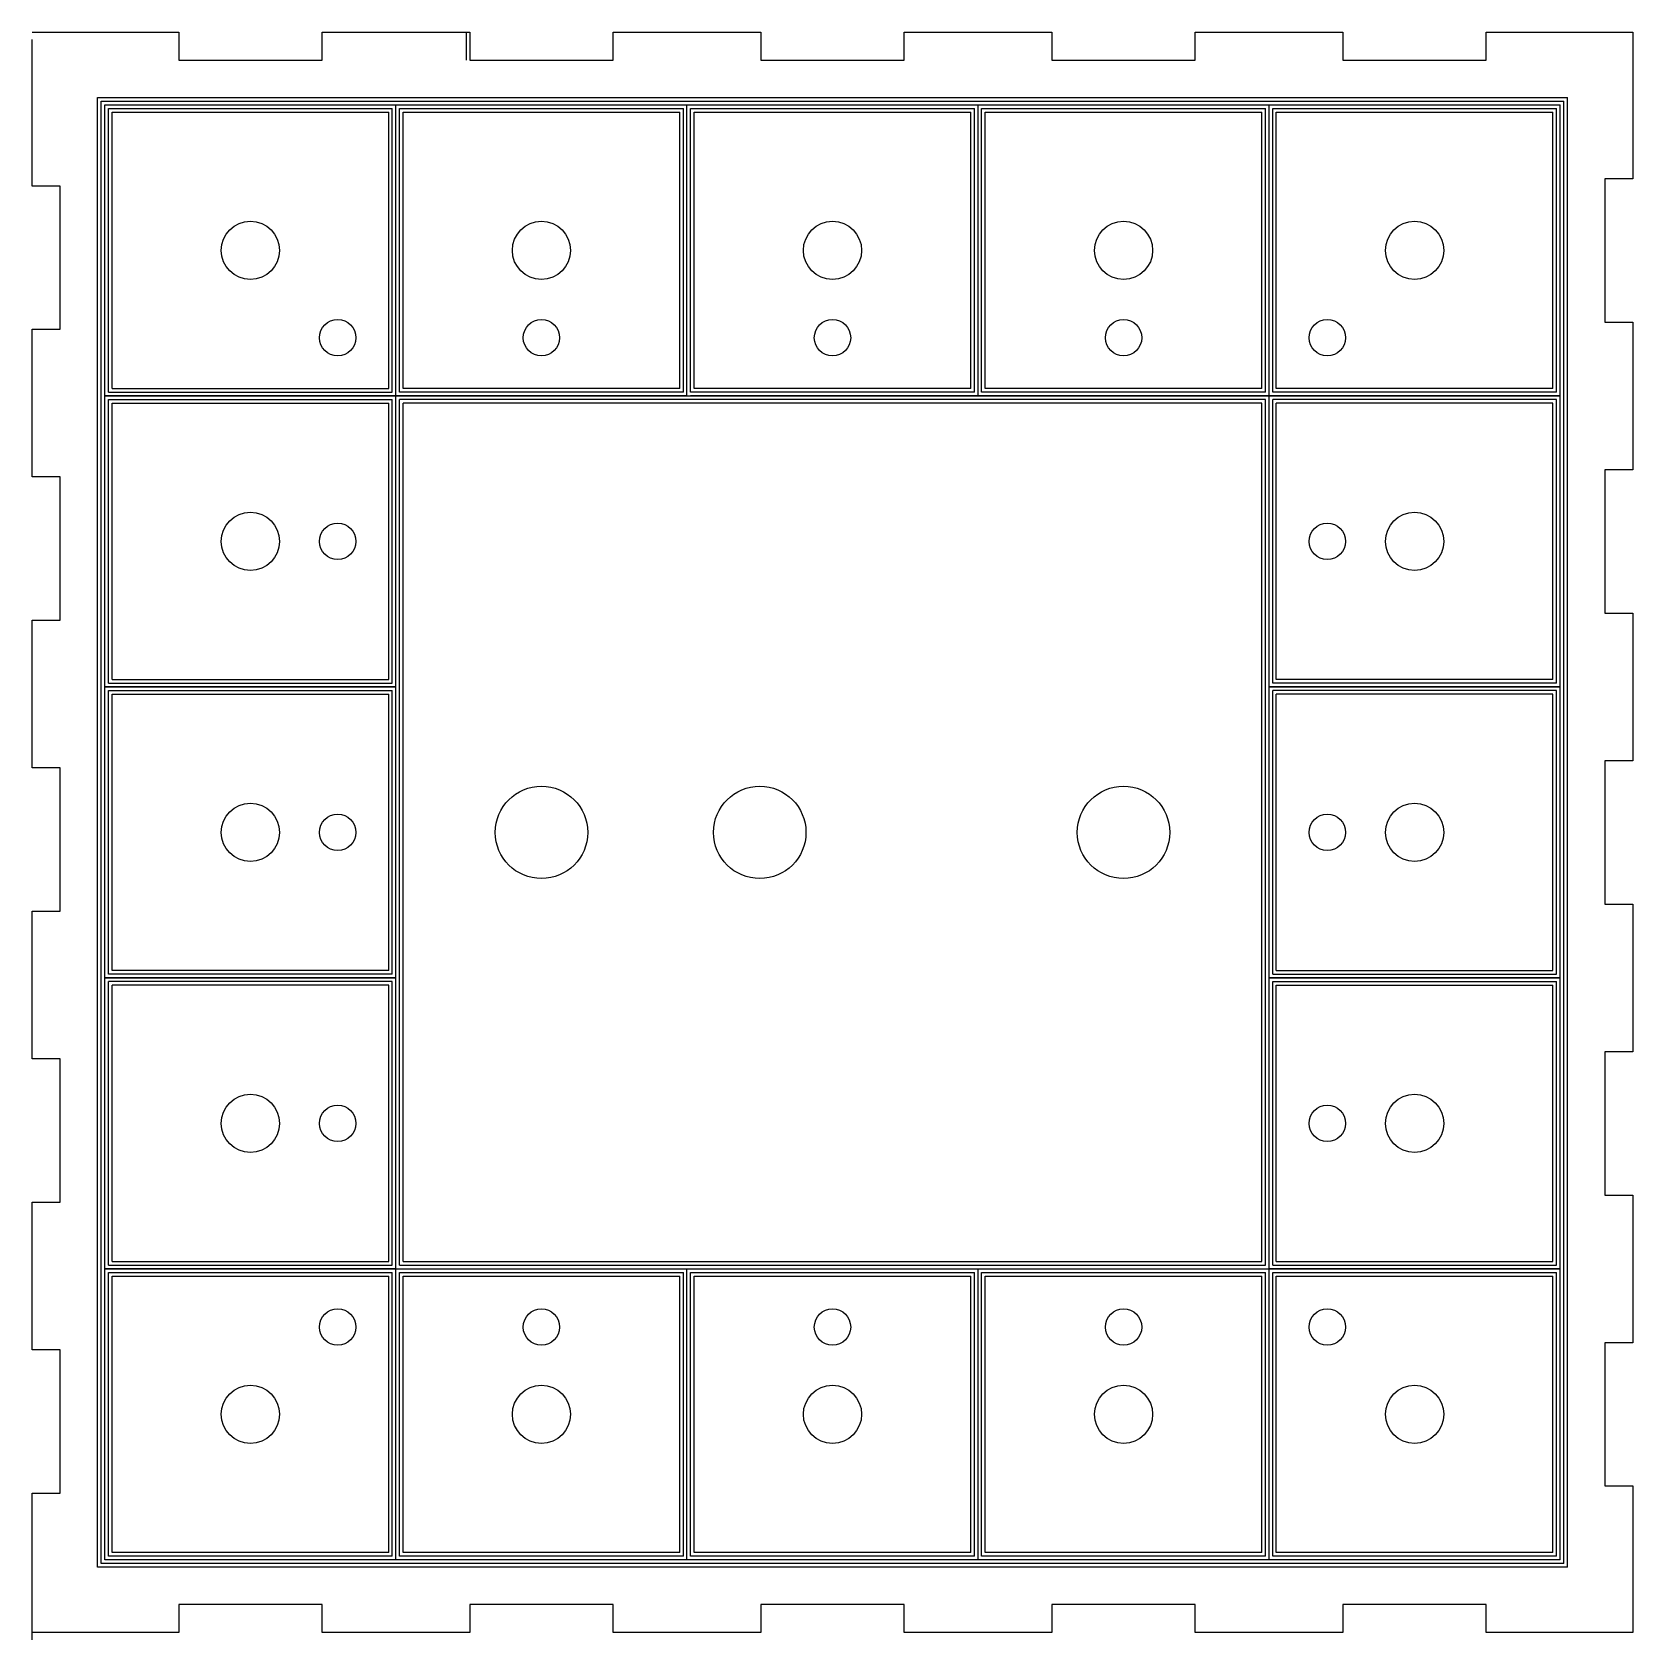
# Model space of a CAD drawing. Header units: millimetres. Extents: x 0 to 220, y -1 to 220.
import ezdxf

# ---------------------------------------------------------------- set-up
doc = ezdxf.new("R2010")
doc.units = ezdxf.units.MM
doc.layers.get('0').update_dxf_attribs({"true_color": 0xffffff})
doc.layers.add('DiodHoles', color=4, linetype='Continuous', lineweight=25, true_color=0x00ffff)
doc.layers.add('diods', color=1, linetype='Continuous', lineweight=25, true_color=0xff0000)
doc.layers.add('graves', color=3, linetype='Continuous', true_color=0x00ff00)

msp = doc.modelspace()

# ---------------------------------------------------------------- linework, layer by layer
for p, q in [((0, 220), (20.15, 220)), ((0, 198.85), (0, 219)), ((20.15, 220), (20.15, 216.15)), ((39.85, 216.15), (39.85, 220)), ((39.85, 220), (60.15, 220)), ((60.15, 220), (60.15, 216.15)), ((79.85, 220), (100.15, 220)), ((79.85, 216.15), (79.85, 220)), ((100.15, 220), (100.15, 216.15)), ((119.85, 220), (140.15, 220)), ((119.85, 216.15), (119.85, 220)), ((140.15, 220), (140.15, 216.15)), ((159.85, 220), (180.15, 220)), ((159.85, 216.15), (159.85, 220)), ((180.15, 220), (180.15, 216.15)), ((199.85, 220), (220, 220)), ((199.85, 216.15), (199.85, 220)), ((220, 220), (220, 199.85)), ((20.15, 216.15), (39.85, 216.15)), ((60.15, 216.15), (79.85, 216.15)), ((100.15, 216.15), (119.85, 216.15)), ((140.15, 216.15), (159.85, 216.15)), ((180.15, 216.15), (199.85, 216.15)), ((220, 199.85), (216.15, 199.85)), ((216.15, 199.85), (216.15, 180.15)), ((3.85, 198.85), (0, 198.85)), ((3.85, 179.15), (3.85, 198.85)), ((0, 158.85), (0, 179.15)), ((0, 179.15), (3.85, 179.15)), ((216.15, 180.15), (220, 180.15)), ((220, 180.15), (220, 159.85)), ((216.15, 159.85), (216.15, 140.15)), ((220, 159.85), (216.15, 159.85)), ((3.85, 158.85), (0, 158.85)), ((3.85, 139.15), (3.85, 158.85)), ((216.15, 140.15), (220, 140.15)), ((220, 140.15), (220, 119.85)), ((0, 118.85), (0, 139.15)), ((0, 139.15), (3.85, 139.15)), ((216.15, 119.85), (216.15, 100.15)), ((220, 119.85), (216.15, 119.85)), ((3.85, 118.85), (0, 118.85)), ((3.85, 99.15), (3.85, 118.85)), ((216.15, 100.15), (220, 100.15)), ((220, 100.15), (220, 79.85)), ((0, 78.85), (0, 99.15)), ((0, 99.15), (3.85, 99.15)), ((216.15, 79.85), (216.15, 60.15)), ((220, 79.85), (216.15, 79.85)), ((3.85, 78.85), (0, 78.85)), ((3.85, 59.15), (3.85, 78.85)), ((216.15, 60.15), (220, 60.15)), ((220, 60.15), (220, 39.85)), ((0, 38.85), (0, 59.15)), ((0, 59.15), (3.85, 59.15)), ((216.15, 39.85), (216.15, 20.15)), ((220, 39.85), (216.15, 39.85)), ((3.85, 38.85), (0, 38.85)), ((3.85, 19.15), (3.85, 38.85)), ((216.15, 20.15), (220, 20.15)), ((220, 20.15), (220, 0)), ((0, 19.15), (3.85, 19.15)), ((0, -1), (0, 19.15)), ((39.85, 3.85), (20.15, 3.85)), ((20.15, 3.85), (20.15, 0)), ((39.85, 0), (39.85, 3.85)), ((79.85, 3.85), (60.15, 3.85)), ((60.15, 3.85), (60.15, 0)), ((79.85, 0), (79.85, 3.85)), ((119.85, 3.85), (100.15, 3.85)), ((100.15, 3.85), (100.15, 0)), ((119.85, 0), (119.85, 3.85)), ((159.85, 3.85), (140.15, 3.85)), ((140.15, 3.85), (140.15, 0)), ((159.85, 0), (159.85, 3.85)), ((180.15, 3.85), (180.15, 0)), ((199.85, 3.85), (180.15, 3.85)), ((199.85, 0), (199.85, 3.85)), ((20.15, 0), (0, 0)), ((60.15, 0), (39.85, 0)), ((100.15, 0), (79.85, 0)), ((140.15, 0), (119.85, 0)), ((180.15, 0), (159.85, 0)), ((220, 0), (199.85, 0))]:
    msp.add_line(p, q)
at = {"layer": 'DiodHoles'}
for centre in [(42, 178), (70, 178), (110, 178), (150, 178), (178, 178), (42, 150), (178, 150), (42, 110), (178, 110), (42, 70), (178, 70), (42, 42), (70, 42), (110, 42), (150, 42), (178, 42)]:
    msp.add_circle(centre, 2.5, dxfattribs=at)
at = {"layer": 'diods'}
for centre, radius in [((30, 190), 4), ((70, 190), 4), ((110, 190), 4), ((150, 190), 4), ((190, 190), 4), ((30, 150), 4), ((190, 150), 4), ((70, 110), 6.35), ((100, 110), 6.35), ((150, 110), 6.35), ((30, 110), 4), ((190, 110), 4), ((30, 70), 4), ((190, 70), 4), ((30, 30), 4), ((70, 30), 4), ((110, 30), 4), ((150, 30), 4), ((190, 30), 4)]:
    msp.add_circle(centre, radius, dxfattribs=at)
at = {"layer": 'graves'}
for p, q in [((59.65, 220), (59.65, 216.15)), ((9, 170), (9, 211)), ((9, 211), (50, 211)), ((9.5, 170), (9.5, 210.5)), ((9.5, 210.5), (50, 210.5)), ((10, 210), (50, 210)), ((10, 170), (10, 210)), ((10, 170), (10, 210)), ((50, 211), (90, 211)), ((50, 210.5), (90, 210.5)), ((50, 210), (90, 210)), ((50, 170), (50, 210)), ((50, 170), (50, 210)), ((50, 170), (50, 210)), ((90, 211), (130, 211)), ((90, 210.5), (130, 210.5)), ((90, 210), (130, 210)), ((90, 170), (90, 210)), ((90, 170), (90, 210)), ((90, 170), (90, 210)), ((130, 211), (170, 211)), ((130, 210.5), (170, 210.5)), ((130, 210), (170, 210)), ((130, 170), (130, 210)), ((130, 170), (130, 210)), ((130, 170), (130, 210)), ((170, 211), (211, 211)), ((170, 210.5), (210.5, 210.5)), ((170, 210), (210, 210)), ((170, 170), (170, 210)), ((170, 170), (170, 210)), ((170, 170), (170, 210)), ((210, 170), (210, 210)), ((210.5, 170), (210.5, 210.5)), ((211, 170), (211, 211)), ((10.5, 170.5), (10.5, 209.5)), ((10.5, 209.5), (49.5, 209.5)), ((11, 171), (11, 209)), ((11, 209), (49, 209)), ((49, 171), (49, 209)), ((49.5, 170.5), (49.5, 209.5)), ((50.5, 209.5), (89.5, 209.5)), ((50.5, 170.5), (50.5, 209.5)), ((51, 209), (89, 209)), ((51, 171), (51, 209)), ((89, 171), (89, 209)), ((89.5, 170.5), (89.5, 209.5)), ((90.5, 209.5), (129.5, 209.5)), ((90.5, 170.5), (90.5, 209.5)), ((91, 209), (129, 209)), ((91, 171), (91, 209)), ((129, 171), (129, 209)), ((129.5, 170.5), (129.5, 209.5)), ((130.5, 209.5), (169.5, 209.5)), ((130.5, 170.5), (130.5, 209.5)), ((131, 209), (169, 209)), ((131, 171), (131, 209)), ((169, 171), (169, 209)), ((169.5, 170.5), (169.5, 209.5)), ((170.5, 209.5), (209.5, 209.5)), ((170.5, 170.5), (170.5, 209.5)), ((171, 209), (209, 209)), ((171, 171), (171, 209)), ((209, 171), (209, 209)), ((209.5, 170.5), (209.5, 209.5)), ((10.5, 170.5), (49.5, 170.5)), ((11, 171), (49, 171)), ((89.5, 170.5), (50.5, 170.5)), ((89, 171), (51, 171)), ((129.5, 170.5), (90.5, 170.5)), ((129, 171), (91, 171)), ((169.5, 170.5), (130.5, 170.5)), ((169, 171), (131, 171)), ((209.5, 170.5), (170.5, 170.5)), ((209, 171), (171, 171)), ((9, 130), (9, 170)), ((9.5, 130), (9.5, 170)), ((10, 170), (50, 170)), ((10, 170), (50, 170)), ((50, 170), (10, 170)), ((10, 130), (10, 170)), ((10, 130), (10, 170)), ((10.5, 130.5), (10.5, 169.5)), ((10.5, 169.5), (49.5, 169.5)), ((11, 131), (11, 169)), ((11, 169), (49, 169)), ((49, 131), (49, 169)), ((49.5, 130.5), (49.5, 169.5)), ((50, 170), (90, 170)), ((90, 170), (50, 170)), ((50, 130), (50, 170)), ((50.5, 130), (50.5, 169.5)), ((90, 169.5), (50.5, 169.5)), ((51, 130), (51, 169)), ((90, 169), (51, 169)), ((90, 170), (130, 170)), ((130, 169.5), (90, 169.5)), ((130, 169), (90, 169)), ((130, 170), (90.5, 170)), ((130, 170), (170, 170)), ((170, 170), (130, 170)), ((169.5, 169.5), (130, 169.5)), ((169, 169), (130, 169)), ((169, 130), (169, 169)), ((169.5, 130), (169.5, 169.5)), ((170, 170), (210, 170)), ((210, 170), (170, 170)), ((170, 130), (170, 170)), ((170, 130.5), (170, 170)), ((209.5, 169.5), (170.5, 169.5)), ((170.5, 130.5), (170.5, 169.5)), ((209, 169), (171, 169)), ((171, 131), (171, 169)), ((209, 131), (209, 169)), ((209.5, 130.5), (209.5, 169.5)), ((210, 130), (210, 170)), ((210.5, 130), (210.5, 170)), ((211, 130), (211, 170)), ((10.5, 130.5), (49.5, 130.5)), ((11, 131), (49, 131)), ((209.5, 130.5), (170.5, 130.5)), ((209, 131), (171, 131)), ((9, 90), (9, 130)), ((9.5, 90), (9.5, 130)), ((10, 130), (50, 130)), ((10, 130), (50, 130)), ((50, 130), (10, 130)), ((10, 90), (10, 130)), ((10, 90), (10, 130)), ((10.5, 90.5), (10.5, 129.5)), ((10.5, 129.5), (49.5, 129.5)), ((11, 91), (11, 129)), ((11, 129), (49, 129)), ((49, 91), (49, 129)), ((49.5, 90.5), (49.5, 129.5)), ((50, 90), (50, 130)), ((50.5, 90), (50.5, 130)), ((51, 90), (51, 130)), ((169, 90), (169, 130)), ((169.5, 90), (169.5, 130)), ((170, 130), (210, 130)), ((210, 130), (170, 130)), ((170, 90), (170, 130)), ((170, 90), (170, 130)), ((209.5, 129.5), (170.5, 129.5)), ((170.5, 90.5), (170.5, 129.5)), ((209, 129), (171, 129)), ((171, 91), (171, 129)), ((209, 91), (209, 129)), ((209.5, 90.5), (209.5, 129.5)), ((210, 90), (210, 130)), ((210.5, 90), (210.5, 130)), ((211, 90), (211, 130)), ((49, 91), (11, 91)), ((171, 91), (209, 91)), ((9, 50), (9, 90)), ((9.5, 50), (9.5, 90)), ((10, 90), (50, 90)), ((10, 90), (50, 90)), ((50, 90), (10, 90)), ((10, 50), (10, 90)), ((10, 50), (10, 90)), ((49.5, 90.5), (10.5, 90.5)), ((10.5, 50.5), (10.5, 89.5)), ((49.5, 89.5), (10.5, 89.5)), ((11, 51), (11, 89)), ((49, 89), (11, 89)), ((49, 51), (49, 89)), ((49.5, 50.5), (49.5, 89.5)), ((50, 50), (50, 90)), ((50.5, 50.5), (50.5, 90)), ((51, 51), (51, 90)), ((169, 51), (169, 90)), ((169.5, 50.5), (169.5, 90)), ((170, 90), (210, 90)), ((210, 90), (170, 90)), ((170, 50), (170, 90)), ((170, 50), (170, 90)), ((170.5, 90.5), (209.5, 90.5)), ((170.5, 89.5), (209.5, 89.5)), ((170.5, 50.5), (170.5, 89.5)), ((171, 89), (209, 89)), ((171, 51), (171, 89)), ((209, 51), (209, 89)), ((209.5, 50.5), (209.5, 89.5)), ((210, 50), (210, 90)), ((210.5, 50), (210.5, 90)), ((211, 50), (211, 90)), ((11, 51), (49, 51)), ((51, 51), (90, 51)), ((90, 51), (130, 51)), ((130, 51), (169, 51)), ((171, 51), (209, 51)), ((9, 9), (9, 50)), ((9.5, 9.5), (9.5, 50)), ((10, 50), (50, 50)), ((10, 50), (50, 50)), ((50, 50), (10, 50)), ((10, 10), (10, 50)), ((10.5, 50.5), (49.5, 50.5)), ((10.5, 10.5), (10.5, 49.5)), ((10.5, 49.5), (49.5, 49.5)), ((11, 11), (11, 49)), ((11, 49), (49, 49)), ((49, 11), (49, 49)), ((49.5, 10.5), (49.5, 49.5)), ((50, 50), (90, 50)), ((50, 10), (50, 50)), ((50, 10), (50, 50)), ((50.5, 50.5), (90, 50.5)), ((50.5, 49.5), (89.5, 49.5)), ((50.5, 10.5), (50.5, 49.5)), ((51, 49), (89, 49)), ((51, 11), (51, 49)), ((89, 11), (89, 49)), ((89.5, 10.5), (89.5, 49.5)), ((90, 50.5), (130, 50.5)), ((90, 50), (130, 50)), ((90, 10), (90, 50)), ((90, 10), (90, 50)), ((90.5, 49.5), (129.5, 49.5)), ((90.5, 10.5), (90.5, 49.5)), ((91, 49), (129, 49)), ((91, 11), (91, 49)), ((129, 11), (129, 49)), ((129.5, 10.5), (129.5, 49.5)), ((130, 50.5), (169.5, 50.5)), ((130, 50), (170, 50)), ((130, 10), (130, 50)), ((130, 10), (130, 50)), ((130.5, 49.5), (169.5, 49.5)), ((130.5, 10.5), (130.5, 49.5)), ((131, 49), (169, 49)), ((131, 11), (131, 49)), ((169, 11), (169, 49)), ((169.5, 10.5), (169.5, 49.5)), ((170, 50), (210, 50)), ((210, 50), (170, 50)), ((170, 10), (170, 50)), ((170, 10), (170, 50)), ((170.5, 50.5), (209.5, 50.5)), ((170.5, 10.5), (170.5, 49.5)), ((170.5, 49.5), (209.5, 49.5)), ((171, 11), (171, 49)), ((171, 49), (209, 49)), ((209, 11), (209, 49)), ((209.5, 10.5), (209.5, 49.5)), ((210, 10), (210, 50)), ((210.5, 9.5), (210.5, 50)), ((211, 9), (211, 50)), ((50, 9), (9, 9)), ((50, 9.5), (9.5, 9.5)), ((50, 10), (10, 10)), ((49.5, 10.5), (10.5, 10.5)), ((49, 11), (11, 11)), ((90, 10), (50, 10)), ((90, 9.5), (50, 9.5)), ((90, 9), (50, 9)), ((89.5, 10.5), (50.5, 10.5)), ((89, 11), (51, 11)), ((130, 10), (90, 10)), ((130, 9.5), (90, 9.5)), ((130, 9), (90, 9)), ((129.5, 10.5), (90.5, 10.5)), ((129, 11), (91, 11)), ((170, 10), (130, 10)), ((170, 9.5), (130, 9.5)), ((170, 9), (130, 9)), ((169.5, 10.5), (130.5, 10.5)), ((169, 11), (131, 11)), ((210, 10), (170, 10)), ((210.5, 9.5), (170, 9.5)), ((211, 9), (170, 9)), ((209.5, 10.5), (170.5, 10.5)), ((209, 11), (171, 11))]:
    msp.add_line(p, q, dxfattribs=at)

doc.saveas('drawing.dxf')
